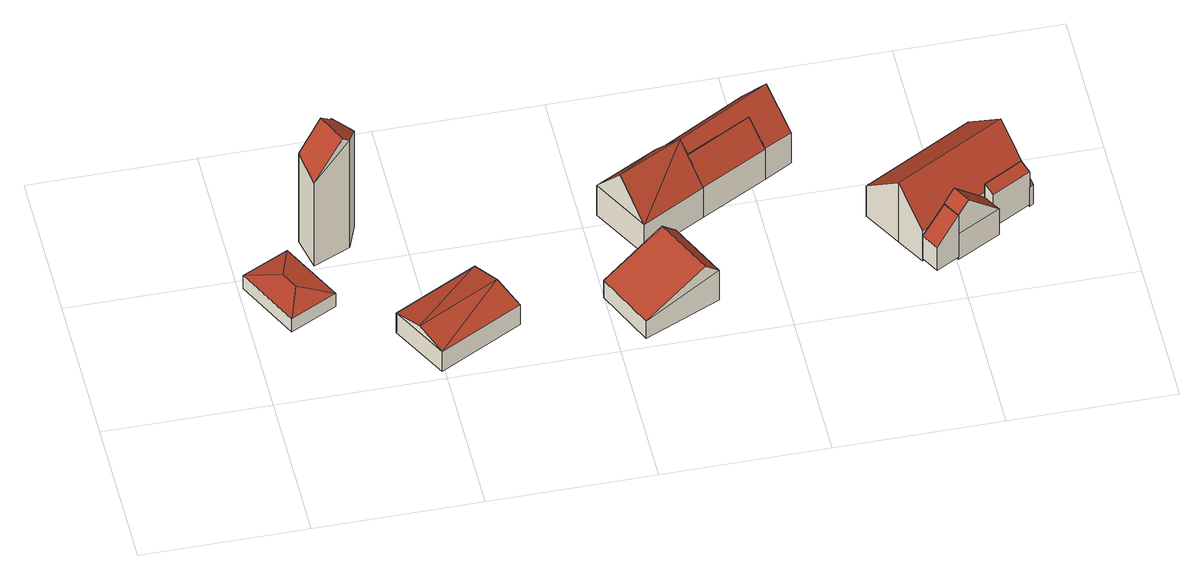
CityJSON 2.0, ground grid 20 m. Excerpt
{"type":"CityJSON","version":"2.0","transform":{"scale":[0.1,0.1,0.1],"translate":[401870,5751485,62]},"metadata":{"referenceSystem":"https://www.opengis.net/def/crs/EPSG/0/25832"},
"CityObjects":{
"building1":{"type":"Building","attributes":{"Gemeindeschluessel":"05515000","Geometrietyp2DReferenz":"3000","function":"31001_2700","roofType":"5000","measuredHeight":2.84},"geometry":[{"type":"Solid","lod":"2","boundaries":[[[[0,1,2,3]],[[4,5,1,0]],[[6,7,5,4]],[[3,2,7,6]],[[8,6,4,9]],[[4,0,9]],[[9,0,3,8]],[[3,6,8]],[[1,5,7,2]]]],"semantics":{"surfaces":[{"type":"WallSurface"},{"type":"RoofSurface"},{"type":"GroundSurface"}],"values":[[0,0,0,0,1,1,1,1,2]]}}]},
"building2":{"type":"Building","attributes":{"Gemeindeschluessel":"05515000","Geometrietyp2DReferenz":"3000","function":"51009_1611","roofType":"5000","measuredHeight":17.9},"geometry":[{"type":"Solid","lod":"2","boundaries":[[[[10,11,12,13]],[[14,15,11,10]],[[16,17,15,14]],[[18,19,17,16]],[[20,21,19,18]],[[13,12,21,20]],[[22,23,20,18]],[[16,14,10,13,23,22]],[[16,22,18]],[[20,23,13]],[[11,15,17,19,21,12]]]],"semantics":{"surfaces":[{"type":"WallSurface"},{"type":"RoofSurface"},{"type":"GroundSurface"}],"values":[[0,0,0,0,0,0,1,1,0,0,2]]}}]},
"building3":{"type":"Building","attributes":{"Gemeindeschluessel":"05515000","Geometrietyp2DReferenz":"3000","function":"31001_2460","roofType":"3100","measuredHeight":4.08},"geometry":[{"type":"Solid","lod":"2","boundaries":[[[[24,25,26,27]],[[28,29,25,24]],[[30,31,29,28]],[[27,26,31,30]],[[24,32,28]],[[30,33,27]],[[33,32,24]],[[24,27,33]],[[30,28,32]],[[32,33,30]],[[25,29,31,26]]]],"semantics":{"surfaces":[{"type":"WallSurface"},{"type":"RoofSurface"},{"type":"GroundSurface"}],"values":[[0,0,0,0,0,0,1,1,1,1,2]]}}]},
"building4":{"type":"Building","attributes":{"Gemeindeschluessel":"05515000","Geometrietyp2DReferenz":"3000","function":"31001_2700","roofType":"3100","measuredHeight":6.35},"geometry":[{"type":"Solid","lod":"2","boundaries":[[[[34,35,36,37]],[[38,39,35,34]],[[40,41,39,38]],[[37,36,41,40]],[[34,42,38]],[[40,43,37]],[[37,43,42,34]],[[38,42,43,40]],[[35,39,41,36]]]],"semantics":{"surfaces":[{"type":"WallSurface"},{"type":"RoofSurface"},{"type":"GroundSurface"}],"values":[[0,0,0,0,0,0,1,1,2]]}}]},
"building5":{"type":"Building","attributes":{"Gemeindeschluessel":"05515000","Geometrietyp2DReferenz":"3000","function":"31001_1000"},"children":["building5-1","building5-2"]},
"building5-1":{"type":"BuildingPart","attributes":{"roofType":"3100","measuredHeight":9.43},"parents":["building5"],"geometry":[{"type":"Solid","lod":"2","boundaries":[[[[44,45,46,47]],[[48,49,45,44]],[[50,51,49,48]],[[44,52,48]],[[53,52,44]],[[44,47,54,53]],[[52,53,50]],[[50,48,52]],[[45,49,51,55,46]],[[51,50,56,55]],[[55,56,47,46]],[[54,56,50,53]],[[47,56,54]]]],"semantics":{"surfaces":[{"type":"WallSurface"},{"type":"RoofSurface"},{"type":"GroundSurface"},{"type":"ClosureSurface"}],"values":[[0,0,0,0,1,1,1,1,2,0,3,0,3]]}}]},
"building5-2":{"type":"BuildingPart","attributes":{"roofType":"2100","measuredHeight":8.02},"parents":["building5"],"geometry":[{"type":"Solid","lod":"2","boundaries":[[[[57,58,55,56,54,59]],[[60,61,58,57]],[[62,47,46,61,60]],[[57,59,62,60]],[[55,58,61,46]],[[47,62,59,54]],[[46,47,56,55]],[[47,54,56]]]],"semantics":{"surfaces":[{"type":"WallSurface"},{"type":"RoofSurface"},{"type":"GroundSurface"},{"type":"ClosureSurface"}],"values":[[0,0,0,1,2,0,3,3]]}}]},
"building6":{"type":"Building","attributes":{"Gemeindeschluessel":"05515000","Geometrietyp2DReferenz":"3000","function":"31001_2700","roofType":"5000","measuredHeight":9.44},"geometry":[{"type":"Solid","lod":"2","boundaries":[[[[63,64,51,65]],[[66,67,64,63]],[[68,61,67,66]],[[69,58,61,68]],[[70,55,58,69]],[[65,51,55,70]],[[71,63,65,72]],[[66,71,72,70,69,68]],[[70,72,65]],[[63,71,66]],[[64,67,61,58,55,51]]]],"semantics":{"surfaces":[{"type":"WallSurface"},{"type":"RoofSurface"},{"type":"GroundSurface"}],"values":[[0,0,0,0,0,0,1,1,0,0,2]]}}]},
"building7":{"type":"Building","attributes":{"Gemeindeschluessel":"05515000","Geometrietyp2DReferenz":"3000","function":"51009_1610","roofType":"2100","measuredHeight":6.6},"geometry":[{"type":"Solid","lod":"2","boundaries":[[[[73,74,75,76]],[[77,78,74,73]],[[79,80,78,77]],[[76,75,80,79]],[[77,73,76,79]],[[74,78,80,75]]]],"semantics":{"surfaces":[{"type":"WallSurface"},{"type":"RoofSurface"},{"type":"GroundSurface"}],"values":[[0,0,0,0,1,2]]}}]},
"building8":{"type":"Building","attributes":{"Gemeindeschluessel":"05515000","Geometrietyp2DReferenz":"3000","function":"31001_1000"},"address":[{"country":"Germany","locality":"Münster","thoroughfareNumber":"222","thoroughfareName":"Wiedaustraße"}],"children":["building8-1","building8-2"]},
"building8-1":{"type":"BuildingPart","attributes":{"roofType":"3100","measuredHeight":8.47},"parents":["building8"],"geometry":[{"type":"Solid","lod":"2","boundaries":[[[[81,82,83,84]],[[85,86,82,81]],[[87,88,86,85]],[[89,90,88,87]],[[91,92,93,94]],[[84,95,93,92,85,81]],[[94,96,89]],[[91,94,89,87]],[[92,91,87,85]],[[83,82,86,88,90]],[[90,89,84,83]],[[94,93,95,96]],[[96,95,84,89]]]],"semantics":{"surfaces":[{"type":"WallSurface"},{"type":"RoofSurface"},{"type":"GroundSurface"},{"type":"ClosureSurface"}],"values":[[0,0,0,0,1,1,0,0,0,2,3,0,3]]}}]},
"building8-2":{"type":"BuildingPart","attributes":{"roofType":"3100","measuredHeight":9.33},"parents":["building8"],"geometry":[{"type":"Solid","lod":"2","boundaries":[[[[97,83,98,99]],[[84,83,97]],[[100,90,89,96]],[[101,102,90,100]],[[103,104,102,101]],[[105,106,104,103]],[[107,108,106,105]],[[109,110,108,107]],[[111,112,110,109]],[[113,114,112,111]],[[99,98,114,113]],[[107,105,103,109]],[[101,100,96,95,97,99,113,111,109,103]],[[83,90,102,104,106,108,110,112,114,98]],[[97,95,84]],[[90,83,84,89]],[[84,95,96,89]]]],"semantics":{"surfaces":[{"type":"WallSurface"},{"type":"RoofSurface"},{"type":"GroundSurface"},{"type":"ClosureSurface"}],"values":[[0,0,0,0,0,0,0,0,0,0,0,1,1,2,0,3,3]]}}]},
"building9":{"type":"Building","attributes":{"Gemeindeschluessel":"05515000","Geometrietyp2DReferenz":"3000","function":"51009_1610","roofType":"2100","measuredHeight":5.77},"geometry":[{"type":"Solid","lod":"2","boundaries":[[[[115,116,117,118]],[[119,120,116,115]],[[121,122,120,119]],[[118,117,122,121]],[[119,115,118,121]],[[116,120,122,117]]]],"semantics":{"surfaces":[{"type":"WallSurface"},{"type":"RoofSurface"},{"type":"GroundSurface"}],"values":[[0,0,0,0,1,2]]}}]}
},
"vertices":[
[5,184,29],[5,184,8],[44,105,8],[44,105,29],[62,212,29],[62,212,8],[101,134,29],[101,134,8],[58,148,36],[48,169,36],
[125,269,170],[125,269,4],[124,266,4],[124,266,172],[149,257,157],[149,257,4],[137,226,175],[137,226,4],[92,206,135],[92,206,4],[83,247,145],[83,247,4],[128,222,183],[111,260,183],
[261,134,38],[261,134,7],[159,80,7],[159,80,38],[298,63,38],[298,63,7],[196,9,38],[196,9,7],[279,98,48],[178,45,48],
[399,86,33],[399,86,6],[432,12,6],[432,12,33],[491,127,53],[491,127,6],[525,54,53],[525,54,6],[474,120,70],[508,47,70],
[458,142,54],[458,142,7],[535,185,7],[535,185,54],[419,214,54],[419,214,7],[496,256,54],[496,256,7],[438,178,102],[516,220,102],[522,208,86],[522,208,7],[522,208,54],
[602,252,87],[602,252,7],[522,208,87],[616,229,55],[616,229,7],[535,185,55],
[609,320,51],[609,320,7],[496,256,51],[650,248,55],[650,248,7],[616,229,56],[602,252,86],[522,208,88],[629,284,102],[516,219,102],
[789,77,80],[789,77,14],[761,62,14],[761,62,50],[801,56,80],[801,56,14],[773,40,50],[773,40,14],
[849,94,50],[849,94,10],[842,107,10],[842,107,50],[854,85,50],[854,85,10],[801,56,50],[801,56,10],[789,77,50],[789,77,10],[801,56,81],[814,63,95],[802,85,95],[789,77,81],[835,103,58],[789,77,58],
[842,107,58],[890,134,10],[890,134,58],[789,77,57],[761,62,58],[761,62,10],[741,97,104],[741,97,10],[714,145,58],[714,145,10],[848,220,58],[848,220,10],[875,172,104],[875,172,10],[902,124,40],[902,124,10],[897,121,40],[897,121,10],
[842,107,71],[842,107,13],[849,94,13],[849,94,65],[890,134,71],[890,134,13],[897,121,65],[897,121,13]
]}
